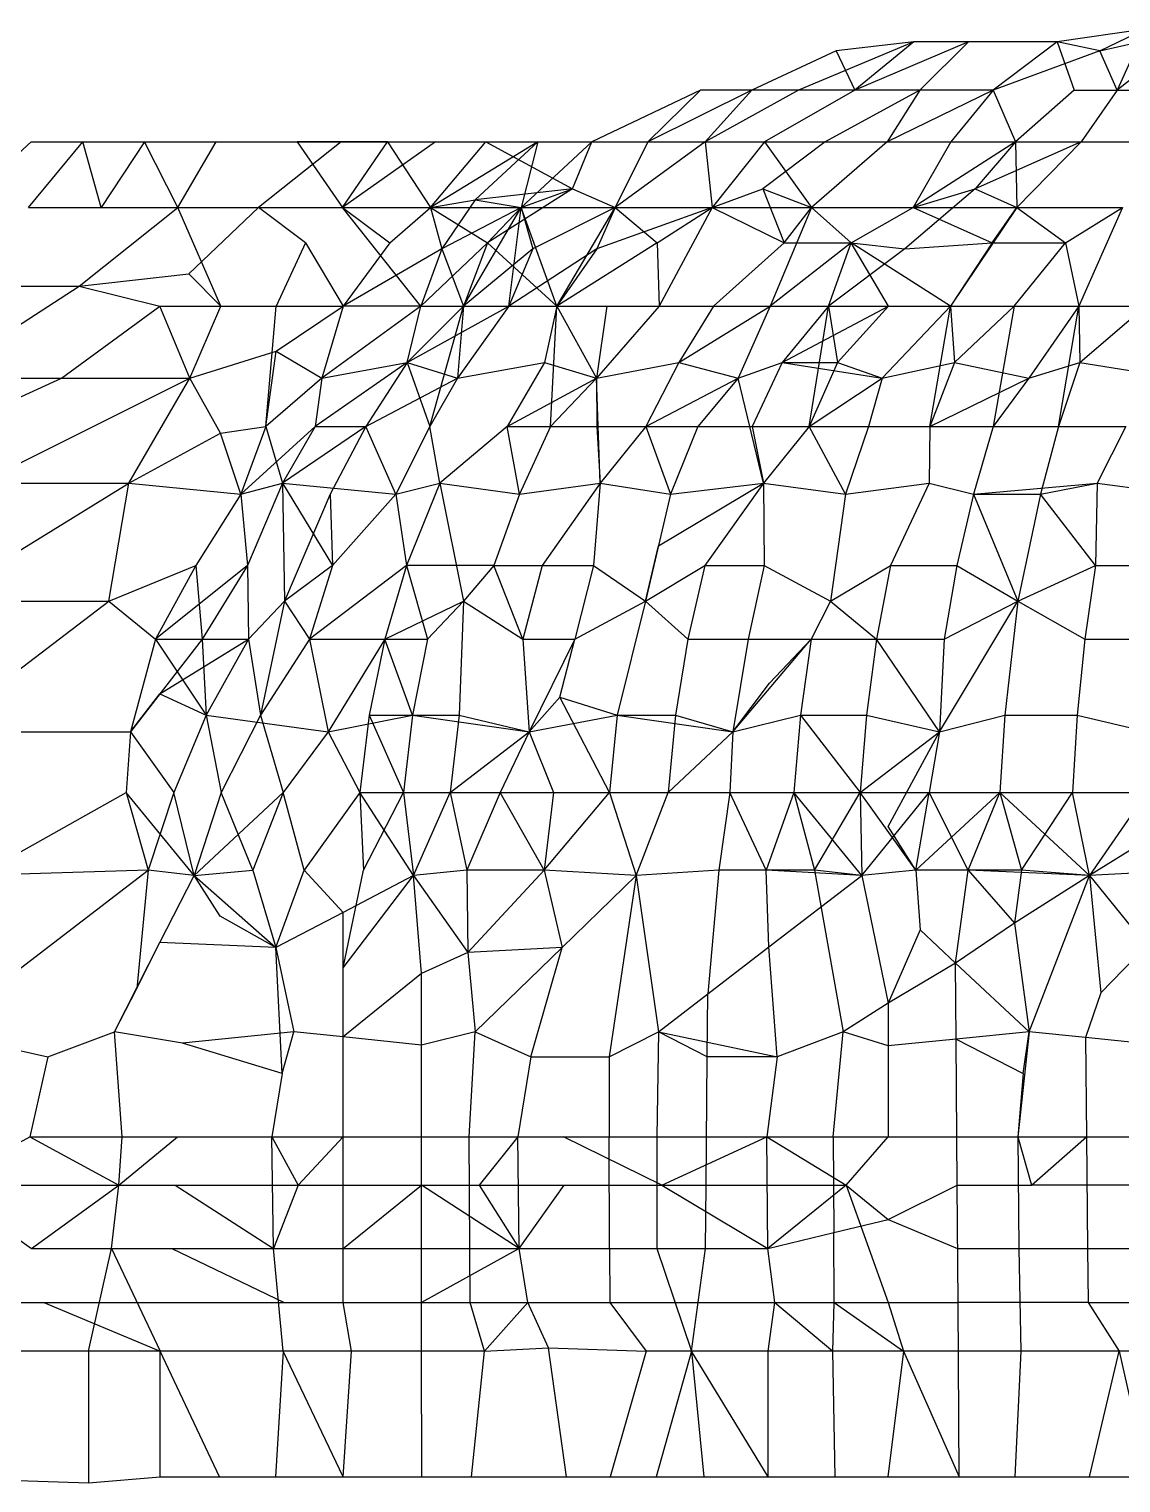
# Model space of a CAD drawing. Header units: inches. Extents: x 12 to 4610, y 7 to 3258.
# Drawn here: x 746.694 to 747.352, y 1694.388 to 1695.263 of the extents above; entities that cross this region are included whole.
import ezdxf

# ---------------------------------------------------------------- set-up
doc = ezdxf.new("R2010")
doc.units = ezdxf.units.IN
doc.header["$MEASUREMENT"] = 0

msp = doc.modelspace()

# ---------------------------------------------------------------- linework, layer by layer
for p, q in [((747.36641, 1695.26345), (747.31362, 1695.25567)), ((747.33919, 1695.25034), (747.36641, 1695.26345)), ((747.33919, 1695.25034), (747.39644, 1695.26345)), ((747.36641, 1695.26345), (747.34969, 1695.22669)), ((747.39644, 1695.26345), (747.34969, 1695.22669)), ((747.18044, 1695.25034), (747.12953, 1695.22669)), ((747.22713, 1695.25567), (747.15767, 1695.22669)), ((747.22713, 1695.25567), (747.18044, 1695.25034)), ((747.18044, 1695.25034), (747.19155, 1695.22669)), ((747.22713, 1695.25567), (747.19155, 1695.22669)), ((747.26015, 1695.25567), (747.19155, 1695.22669)), ((747.26015, 1695.25567), (747.22713, 1695.25567)), ((747.26015, 1695.25567), (747.23073, 1695.22669)), ((747.31362, 1695.25567), (747.26015, 1695.25567)), ((747.31362, 1695.25567), (747.27498, 1695.22669)), ((747.33919, 1695.25034), (747.27498, 1695.22669)), ((747.31362, 1695.25567), (747.32375, 1695.22669)), ((747.33919, 1695.25034), (747.31362, 1695.25567)), ((747.34969, 1695.22669), (747.33919, 1695.25034)), ((747.09859, 1695.22669), (747.03328, 1695.19553)), ((747.12953, 1695.22669), (747.06691, 1695.19553)), ((747.09859, 1695.22669), (747.06691, 1695.19553)), ((747.12953, 1695.22669), (747.09859, 1695.22669)), ((747.15767, 1695.22669), (747.10158, 1695.19553)), ((747.12953, 1695.22669), (747.10158, 1695.19553)), ((747.19155, 1695.22669), (747.12953, 1695.22669)), ((747.15767, 1695.22669), (747.12953, 1695.22669)), ((747.19155, 1695.22669), (747.13722, 1695.19553)), ((747.19155, 1695.22669), (747.15767, 1695.22669)), ((747.23073, 1695.22669), (747.17378, 1695.19553)), ((747.23073, 1695.22669), (747.19155, 1695.22669)), ((747.27498, 1695.22669), (747.2112, 1695.19553)), ((747.23073, 1695.22669), (747.2112, 1695.19553)), ((747.27498, 1695.22669), (747.23073, 1695.22669)), ((747.27498, 1695.22669), (747.24941, 1695.19553)), ((747.27498, 1695.22669), (747.28835, 1695.19553)), ((747.32375, 1695.22669), (747.28835, 1695.19553)), ((747.32375, 1695.22669), (747.34969, 1695.22669)), ((747.34969, 1695.22669), (747.32802, 1695.19553)), ((747.34969, 1695.22669), (747.3766, 1695.22669)), ((746.69539, 1695.19553), (746.65254, 1695.15607)), ((746.6938, 1695.15607), (746.72652, 1695.19553)), ((746.69539, 1695.19553), (746.72652, 1695.19553)), ((746.73757, 1695.15607), (746.72652, 1695.19553)), ((746.72652, 1695.19553), (746.76375, 1695.19553)), ((746.76375, 1695.19553), (746.73757, 1695.15607)), ((746.76375, 1695.19553), (746.80696, 1695.19553)), ((746.78377, 1695.15607), (746.76375, 1695.19553)), ((746.78377, 1695.15607), (746.80696, 1695.19553)), ((746.80696, 1695.19553), (746.85579, 1695.19553)), ((746.88228, 1695.19553), (746.83235, 1695.15607)), ((746.85579, 1695.19553), (746.88228, 1695.19553)), ((746.91005, 1695.19553), (746.85579, 1695.19553)), ((746.85579, 1695.19553), (746.88307, 1695.15607)), ((746.88228, 1695.19553), (746.91005, 1695.19553)), ((746.88228, 1695.19553), (746.9391, 1695.19553)), ((746.88307, 1695.15607), (746.91005, 1695.19553)), ((746.9391, 1695.19553), (746.88307, 1695.15607)), ((746.91005, 1695.19553), (746.9391, 1695.19553)), ((746.91005, 1695.19553), (746.96932, 1695.19553)), ((746.91005, 1695.19553), (746.93593, 1695.15607)), ((746.93593, 1695.15607), (746.96932, 1695.19553)), ((747.00075, 1695.19553), (746.93593, 1695.15607)), ((746.9391, 1695.19553), (746.96932, 1695.19553)), ((746.9391, 1695.19553), (747.00075, 1695.19553)), ((747.00075, 1695.19553), (746.96303, 1695.16057)), ((746.96932, 1695.19553), (747.00075, 1695.19553)), ((746.96932, 1695.19553), (747.03328, 1695.19553)), ((746.96932, 1695.19553), (747.0215, 1695.16723)), ((747.03328, 1695.19553), (746.99074, 1695.15607)), ((747.00075, 1695.19553), (746.99074, 1695.15607)), ((747.00075, 1695.19553), (747.03328, 1695.19553)), ((747.00075, 1695.19553), (747.06691, 1695.19553)), ((747.0215, 1695.16723), (747.03328, 1695.19553)), ((747.03328, 1695.19553), (747.06691, 1695.19553)), ((747.03328, 1695.19553), (747.10158, 1695.19553)), ((747.10158, 1695.19553), (747.04732, 1695.15607)), ((747.06691, 1695.19553), (747.04732, 1695.15607)), ((747.06691, 1695.19553), (747.10158, 1695.19553)), ((747.06691, 1695.19553), (747.13722, 1695.19553)), ((747.10158, 1695.19553), (747.13722, 1695.19553)), ((747.10158, 1695.19553), (747.10567, 1695.15607)), ((747.13722, 1695.19553), (747.10567, 1695.15607)), ((747.17378, 1695.19553), (747.13619, 1695.16723)), ((747.13722, 1695.19553), (747.17378, 1695.19553)), ((747.13722, 1695.19553), (747.2112, 1695.19553)), ((747.13722, 1695.19553), (747.16548, 1695.15607)), ((747.2112, 1695.19553), (747.16548, 1695.15607)), ((747.17378, 1695.19553), (747.2112, 1695.19553)), ((747.17378, 1695.19553), (747.24941, 1695.19553)), ((747.2112, 1695.19553), (747.24941, 1695.19553)), ((747.28835, 1695.19553), (747.22676, 1695.15607)), ((747.24941, 1695.19553), (747.22676, 1695.15607)), ((747.24941, 1695.19553), (747.28835, 1695.19553)), ((747.28835, 1695.19553), (747.26412, 1695.16723)), ((747.32802, 1695.19553), (747.26412, 1695.16723)), ((747.28835, 1695.19553), (747.32802, 1695.19553)), ((747.28835, 1695.19553), (747.28932, 1695.15607)), ((747.32802, 1695.19553), (747.28932, 1695.15607)), ((747.32802, 1695.19553), (747.36836, 1695.19553)), ((747.0215, 1695.16723), (746.96303, 1695.16057)), ((747.0215, 1695.16723), (746.97041, 1695.13477)), ((746.99074, 1695.15607), (747.0215, 1695.16723)), ((747.0215, 1695.16723), (747.04732, 1695.15607)), ((747.10567, 1695.15607), (747.13619, 1695.16723)), ((747.13619, 1695.16723), (747.16548, 1695.15607)), ((747.13619, 1695.16723), (747.14906, 1695.13477)), ((747.26412, 1695.16723), (747.22182, 1695.13111)), ((747.22676, 1695.15607), (747.26412, 1695.16723)), ((747.26412, 1695.16723), (747.28932, 1695.15607)), ((746.6938, 1695.15607), (746.73757, 1695.15607)), ((746.72438, 1695.10863), (746.78377, 1695.15607)), ((746.73757, 1695.15607), (746.78377, 1695.15607)), ((746.78377, 1695.15607), (746.83235, 1695.15607)), ((746.80965, 1695.0965), (746.78377, 1695.15607)), ((746.79054, 1695.11602), (746.83235, 1695.15607)), ((746.83235, 1695.15607), (746.88307, 1695.15607)), ((746.86067, 1695.13477), (746.83235, 1695.15607)), ((746.88307, 1695.15607), (746.93593, 1695.15607)), ((746.88307, 1695.15607), (746.91152, 1695.13477)), ((746.93019, 1695.0965), (746.88307, 1695.15607)), ((746.91152, 1695.13477), (746.93593, 1695.15607)), ((746.93593, 1695.15607), (746.96303, 1695.16057)), ((746.93593, 1695.15607), (746.99074, 1695.15607)), ((746.93593, 1695.15607), (746.97041, 1695.13477)), ((746.93593, 1695.15607), (746.94277, 1695.13111)), ((746.96303, 1695.16057), (746.94277, 1695.13111)), ((746.99074, 1695.15607), (746.94277, 1695.13111)), ((746.95595, 1695.0965), (746.99074, 1695.15607)), ((746.96303, 1695.16057), (746.99074, 1695.15607)), ((746.97041, 1695.13477), (746.99074, 1695.15607)), ((746.98329, 1695.0965), (746.99074, 1695.15607)), ((746.99074, 1695.15607), (747.04732, 1695.15607)), ((746.99074, 1695.15607), (746.9977, 1695.13111)), ((747.01204, 1695.0965), (746.99074, 1695.15607)), ((747.04732, 1695.15607), (746.9977, 1695.13111)), ((747.01204, 1695.0965), (747.04732, 1695.15607)), ((747.04732, 1695.15607), (747.03615, 1695.13111)), ((747.10567, 1695.15607), (747.03615, 1695.13111)), ((747.04732, 1695.15607), (747.10567, 1695.15607)), ((747.04732, 1695.15607), (747.07265, 1695.13477)), ((747.07265, 1695.13477), (747.10567, 1695.15607)), ((747.10567, 1695.15607), (747.07375, 1695.0965)), ((747.10567, 1695.15607), (747.16548, 1695.15607)), ((747.10567, 1695.15607), (747.14906, 1695.13477)), ((747.16548, 1695.15607), (747.14058, 1695.0965)), ((747.14906, 1695.13477), (747.16548, 1695.15607)), ((747.16548, 1695.15607), (747.22676, 1695.15607)), ((747.16548, 1695.15607), (747.18953, 1695.13477)), ((747.18953, 1695.13477), (747.22676, 1695.15607)), ((747.22676, 1695.15607), (747.28932, 1695.15607)), ((747.22676, 1695.15607), (747.27431, 1695.13477)), ((747.28932, 1695.15607), (747.24935, 1695.0965)), ((747.27431, 1695.13477), (747.28932, 1695.15607)), ((747.28932, 1695.15607), (747.35292, 1695.15607)), ((747.28932, 1695.15607), (747.3185, 1695.13477)), ((747.3185, 1695.13477), (747.35292, 1695.15607)), ((747.35292, 1695.15607), (747.32668, 1695.0965)), ((746.86067, 1695.13477), (746.84303, 1695.0965)), ((746.86067, 1695.13477), (746.88332, 1695.0965)), ((746.91152, 1695.13477), (746.88332, 1695.0965)), ((746.97041, 1695.13477), (746.93019, 1695.0965)), ((746.97041, 1695.13477), (746.95595, 1695.0965)), ((747.01204, 1695.0965), (746.97041, 1695.13477)), ((747.07265, 1695.13477), (747.01204, 1695.0965)), ((747.07265, 1695.13477), (747.07375, 1695.0965)), ((747.10652, 1695.0965), (747.14906, 1695.13477)), ((747.18953, 1695.13477), (747.14058, 1695.0965)), ((747.14906, 1695.13477), (747.18953, 1695.13477)), ((747.17574, 1695.0965), (747.18953, 1695.13477)), ((747.24935, 1695.0965), (747.18953, 1695.13477)), ((747.21199, 1695.0965), (747.18953, 1695.13477)), ((747.18953, 1695.13477), (747.22182, 1695.13111)), ((747.22182, 1695.13111), (747.27431, 1695.13477)), ((747.27431, 1695.13477), (747.24935, 1695.0965)), ((747.27431, 1695.13477), (747.3185, 1695.13477)), ((747.28755, 1695.0965), (747.3185, 1695.13477)), ((747.3185, 1695.13477), (747.32668, 1695.0965)), ((746.94277, 1695.13111), (746.88332, 1695.0965)), ((746.94277, 1695.13111), (746.93019, 1695.0965)), ((746.94277, 1695.13111), (746.95595, 1695.0965)), ((746.9977, 1695.13111), (746.95595, 1695.0965)), ((747.03615, 1695.13111), (746.98329, 1695.0965)), ((746.9977, 1695.13111), (746.98329, 1695.0965)), ((747.03615, 1695.13111), (747.01204, 1695.0965)), ((747.22182, 1695.13111), (747.17574, 1695.0965)), ((746.63887, 1695.05324), (746.72438, 1695.10863)), ((746.66432, 1695.10863), (746.72438, 1695.10863)), ((746.72438, 1695.10863), (746.79054, 1695.11602)), ((746.72438, 1695.10863), (746.77303, 1695.0965)), ((746.79054, 1695.11602), (746.80965, 1695.0965)), ((746.71364, 1695.05324), (746.77303, 1695.0965)), ((746.77303, 1695.0965), (746.84303, 1695.0965)), ((746.79097, 1695.05324), (746.77303, 1695.0965)), ((746.79097, 1695.05324), (746.80965, 1695.0965)), ((746.80965, 1695.0965), (746.84303, 1695.0965)), ((746.83675, 1695.02408), (746.84303, 1695.0965)), ((746.84302, 1695.06942), (746.88332, 1695.0965)), ((746.84303, 1695.0965), (746.88332, 1695.0965)), ((746.93019, 1695.0965), (746.87056, 1695.05324)), ((746.88332, 1695.0965), (746.87056, 1695.05324)), ((746.93019, 1695.0965), (746.88332, 1695.0965)), ((746.95595, 1695.0965), (746.92189, 1695.06257)), ((746.92189, 1695.06257), (746.98329, 1695.0965)), ((746.92189, 1695.06257), (746.93019, 1695.0965)), ((746.93019, 1695.0965), (746.95595, 1695.0965)), ((746.93019, 1695.0965), (746.98329, 1695.0965)), ((746.93569, 1695.02408), (746.95595, 1695.0965)), ((746.98329, 1695.0965), (746.95229, 1695.05324)), ((746.95595, 1695.0965), (746.95229, 1695.05324)), ((746.95595, 1695.0965), (746.98329, 1695.0965)), ((746.98329, 1695.0965), (747.01204, 1695.0965)), ((747.01204, 1695.0965), (747.00466, 1695.06257)), ((747.00832, 1695.02408), (747.01204, 1695.0965)), ((747.01204, 1695.0965), (747.04219, 1695.0965)), ((747.01204, 1695.0965), (747.03597, 1695.05324)), ((747.01204, 1695.0965), (747.07375, 1695.0965)), ((747.07375, 1695.0965), (747.03597, 1695.05324)), ((747.04219, 1695.0965), (747.03597, 1695.05324)), ((747.04219, 1695.0965), (747.07375, 1695.0965)), ((747.07375, 1695.0965), (747.10652, 1695.0965)), ((747.07375, 1695.0965), (747.14058, 1695.0965)), ((747.10652, 1695.0965), (747.08571, 1695.06257)), ((747.08571, 1695.06257), (747.14058, 1695.0965)), ((747.10652, 1695.0965), (747.14058, 1695.0965)), ((747.14058, 1695.0965), (747.12129, 1695.05324)), ((747.14058, 1695.0965), (747.17574, 1695.0965)), ((747.14058, 1695.0965), (747.21199, 1695.0965)), ((747.17574, 1695.0965), (747.14784, 1695.06257)), ((747.14784, 1695.06257), (747.21199, 1695.0965)), ((747.16408, 1695.02408), (747.17574, 1695.0965)), ((747.17574, 1695.0965), (747.21199, 1695.0965)), ((747.17574, 1695.0965), (747.24935, 1695.0965)), ((747.17574, 1695.0965), (747.18117, 1695.06257)), ((747.21199, 1695.0965), (747.18117, 1695.06257)), ((747.24935, 1695.0965), (747.20821, 1695.05324)), ((747.21199, 1695.0965), (747.24935, 1695.0965)), ((747.21199, 1695.0965), (747.28755, 1695.0965)), ((747.23677, 1695.02408), (747.24935, 1695.0965)), ((747.24935, 1695.0965), (747.28755, 1695.0965)), ((747.24935, 1695.0965), (747.25173, 1695.06257)), ((747.25173, 1695.06257), (747.28755, 1695.0965)), ((747.28755, 1695.0965), (747.27504, 1695.02408)), ((747.28755, 1695.0965), (747.32668, 1695.0965)), ((747.32668, 1695.0965), (747.2964, 1695.05324)), ((747.31441, 1695.02408), (747.32668, 1695.0965)), ((747.32668, 1695.0965), (747.36666, 1695.0965)), ((747.32668, 1695.0965), (747.32717, 1695.06257)), ((747.32717, 1695.06257), (747.36666, 1695.0965)), ((746.79097, 1695.05324), (746.84302, 1695.06942)), ((746.83675, 1695.02408), (746.84302, 1695.06942)), ((746.84302, 1695.06942), (746.87056, 1695.05324)), ((746.92189, 1695.06257), (746.86647, 1695.02408)), ((746.87056, 1695.05324), (746.92189, 1695.06257)), ((746.92189, 1695.06257), (746.89699, 1695.02408)), ((746.92189, 1695.06257), (746.93569, 1695.02408)), ((746.92189, 1695.06257), (746.95229, 1695.05324)), ((746.95229, 1695.05324), (747.00466, 1695.06257)), ((747.00466, 1695.06257), (746.98226, 1695.02408)), ((747.00466, 1695.06257), (747.03597, 1695.05324)), ((747.03597, 1695.05324), (747.08571, 1695.06257)), ((747.08571, 1695.06257), (747.06575, 1695.02408)), ((747.08571, 1695.06257), (747.12129, 1695.05324)), ((747.12129, 1695.05324), (747.14784, 1695.06257)), ((747.14784, 1695.06257), (747.12978, 1695.02408)), ((747.14784, 1695.06257), (747.18117, 1695.06257)), ((747.14784, 1695.06257), (747.20821, 1695.05324)), ((747.18117, 1695.06257), (747.16408, 1695.02408)), ((747.18117, 1695.06257), (747.20821, 1695.05324)), ((747.20821, 1695.05324), (747.25173, 1695.06257)), ((747.25173, 1695.06257), (747.23677, 1695.02408)), ((747.25173, 1695.06257), (747.2964, 1695.05324)), ((747.2964, 1695.05324), (747.32717, 1695.06257)), ((747.32717, 1695.06257), (747.31441, 1695.02408)), ((747.32717, 1695.06257), (747.38564, 1695.05324)), ((746.57668, 1694.98998), (746.71364, 1695.05324)), ((746.63887, 1695.05324), (746.71364, 1695.05324)), ((746.6642, 1694.98998), (746.79097, 1695.05324)), ((746.71364, 1695.05324), (746.79097, 1695.05324)), ((746.75429, 1694.98998), (746.79097, 1695.05324)), ((746.80958, 1695.02006), (746.79097, 1695.05324)), ((746.87056, 1695.05324), (746.83675, 1695.02408)), ((746.87056, 1695.05324), (746.86647, 1695.02408)), ((746.89699, 1695.02408), (746.95229, 1695.05324)), ((746.95229, 1695.05324), (746.93569, 1695.02408)), ((746.98226, 1695.02408), (747.03597, 1695.05324)), ((747.03597, 1695.05324), (747.00832, 1695.02408)), ((747.03597, 1695.05324), (747.03615, 1695.02408)), ((747.03822, 1694.98998), (747.03597, 1695.05324)), ((747.06575, 1695.02408), (747.12129, 1695.05324)), ((747.12129, 1695.05324), (747.097, 1695.02408)), ((747.13661, 1694.98998), (747.12129, 1695.05324)), ((747.16408, 1695.02408), (747.20821, 1695.05324)), ((747.20821, 1695.05324), (747.19979, 1695.02408)), ((747.23677, 1695.02408), (747.2964, 1695.05324)), ((747.2964, 1695.05324), (747.27504, 1695.02408)), ((746.80958, 1695.02006), (746.83675, 1695.02408)), ((746.86647, 1695.02408), (746.82173, 1694.98324)), ((746.83675, 1695.02408), (746.82173, 1694.98324)), ((746.83675, 1695.02408), (746.84688, 1694.98998)), ((746.89699, 1695.02408), (746.84688, 1694.98998)), ((746.86647, 1695.02408), (746.84688, 1694.98998)), ((746.86647, 1695.02408), (746.89699, 1695.02408)), ((746.89699, 1695.02408), (746.87551, 1694.98324)), ((746.91524, 1694.98324), (746.89699, 1695.02408)), ((746.93569, 1695.02408), (746.91524, 1694.98324)), ((746.94155, 1694.98998), (746.93569, 1695.02408)), ((746.98226, 1695.02408), (746.94155, 1694.98998)), ((746.98226, 1695.02408), (747.00832, 1695.02408)), ((746.98964, 1694.98324), (746.98226, 1695.02408)), ((747.00832, 1695.02408), (746.98964, 1694.98324)), ((747.00832, 1695.02408), (747.03615, 1695.02408)), ((747.03615, 1695.02408), (747.06575, 1695.02408)), ((747.03615, 1695.02408), (747.03822, 1694.98998)), ((747.06575, 1695.02408), (747.03822, 1694.98998)), ((747.06575, 1695.02408), (747.097, 1695.02408)), ((747.06575, 1695.02408), (747.08058, 1694.98324)), ((747.097, 1695.02408), (747.08058, 1694.98324)), ((747.097, 1695.02408), (747.12978, 1695.02408)), ((747.12978, 1695.02408), (747.16408, 1695.02408)), ((747.12978, 1695.02408), (747.13661, 1694.98998)), ((747.16408, 1695.02408), (747.13661, 1694.98998)), ((747.16408, 1695.02408), (747.19979, 1695.02408)), ((747.18593, 1694.98324), (747.16408, 1695.02408)), ((747.19979, 1695.02408), (747.18593, 1694.98324)), ((747.19979, 1695.02408), (747.23677, 1695.02408)), ((747.23677, 1695.02408), (747.23647, 1694.98998)), ((747.23677, 1695.02408), (747.27504, 1695.02408)), ((747.27504, 1695.02408), (747.26308, 1694.98324)), ((747.27504, 1695.02408), (747.31441, 1695.02408)), ((747.31441, 1695.02408), (747.30348, 1694.98324)), ((747.31441, 1695.02408), (747.35488, 1695.02408)), ((747.35488, 1695.02408), (747.33754, 1694.98998)), ((746.75429, 1694.98998), (746.80958, 1695.02006)), ((746.82173, 1694.98324), (746.80958, 1695.02006)), ((746.63906, 1694.9189), (746.75429, 1694.98998)), ((746.6642, 1694.98998), (746.75429, 1694.98998)), ((746.74233, 1694.9189), (746.75429, 1694.98998)), ((746.75429, 1694.98998), (746.82173, 1694.98324)), ((746.82173, 1694.98324), (746.84688, 1694.98998)), ((746.84688, 1694.98998), (746.82582, 1694.94039)), ((746.84688, 1694.98998), (746.84798, 1694.9189)), ((746.84688, 1694.98998), (746.87691, 1694.94039)), ((746.84688, 1694.98998), (746.91524, 1694.98324)), ((746.91524, 1694.98324), (746.94155, 1694.98998)), ((746.94155, 1694.98998), (746.92153, 1694.94039)), ((746.94155, 1694.98998), (746.98964, 1694.98324)), ((746.94155, 1694.98998), (746.95589, 1694.9189)), ((746.98964, 1694.98324), (747.03822, 1694.98998)), ((747.03822, 1694.98998), (747.00331, 1694.94039)), ((747.03822, 1694.98998), (747.03426, 1694.94039)), ((747.03822, 1694.98998), (747.08058, 1694.98324)), ((747.07338, 1694.95223), (747.13661, 1694.98998)), ((747.08058, 1694.98324), (747.13661, 1694.98998)), ((747.13661, 1694.98998), (747.10121, 1694.94039)), ((747.13661, 1694.98998), (747.18593, 1694.98324)), ((747.13661, 1694.98998), (747.1371, 1694.94039)), ((747.18593, 1694.98324), (747.23647, 1694.98998)), ((747.23647, 1694.98998), (747.21315, 1694.94039)), ((747.23647, 1694.98998), (747.26308, 1694.98324)), ((747.26308, 1694.98324), (747.33754, 1694.98998)), ((747.30348, 1694.98324), (747.33754, 1694.98998)), ((747.33754, 1694.98998), (747.33669, 1694.94039)), ((747.33754, 1694.98998), (747.38741, 1694.98324)), ((746.82173, 1694.98324), (746.79469, 1694.94039)), ((746.82173, 1694.98324), (746.82582, 1694.94039)), ((746.87551, 1694.98324), (746.84798, 1694.9189)), ((746.87551, 1694.98324), (746.87691, 1694.94039)), ((746.91524, 1694.98324), (746.87691, 1694.94039)), ((746.91524, 1694.98324), (746.92153, 1694.94039)), ((746.98964, 1694.98324), (746.9742, 1694.94039)), ((747.08058, 1694.98324), (747.06563, 1694.9189)), ((747.18593, 1694.98324), (747.17702, 1694.9189)), ((747.26308, 1694.98324), (747.25319, 1694.94039)), ((747.26308, 1694.98324), (747.30348, 1694.98324)), ((747.26308, 1694.98324), (747.28981, 1694.9189)), ((747.30348, 1694.98324), (747.28981, 1694.9189)), ((747.33669, 1694.94039), (747.30348, 1694.98324)), ((747.06563, 1694.9189), (747.07338, 1694.95223)), ((746.74233, 1694.9189), (746.79469, 1694.94039)), ((746.79469, 1694.94039), (746.77028, 1694.89593)), ((746.82582, 1694.94039), (746.77028, 1694.89593)), ((746.79469, 1694.94039), (746.79842, 1694.89593)), ((746.82582, 1694.94039), (746.79842, 1694.89593)), ((746.82582, 1694.94039), (746.82637, 1694.89593)), ((746.87691, 1694.94039), (746.84798, 1694.9189)), ((746.87691, 1694.94039), (746.86318, 1694.89593)), ((746.92153, 1694.94039), (746.86318, 1694.89593)), ((746.92153, 1694.94039), (746.90853, 1694.89593)), ((746.92153, 1694.94039), (746.93428, 1694.89593)), ((746.9742, 1694.94039), (746.92153, 1694.94039)), ((746.9742, 1694.94039), (746.95589, 1694.9189)), ((746.9742, 1694.94039), (747.00331, 1694.94039)), ((746.99159, 1694.89593), (746.9742, 1694.94039)), ((747.00331, 1694.94039), (746.99159, 1694.89593)), ((747.00331, 1694.94039), (747.03426, 1694.94039)), ((747.03426, 1694.94039), (747.02303, 1694.89593)), ((747.03426, 1694.94039), (747.06563, 1694.9189)), ((747.06563, 1694.9189), (747.10121, 1694.94039)), ((747.10121, 1694.94039), (747.09102, 1694.89593)), ((747.10121, 1694.94039), (747.1371, 1694.94039)), ((747.1371, 1694.94039), (747.12746, 1694.89593)), ((747.1371, 1694.94039), (747.17702, 1694.9189)), ((747.17702, 1694.9189), (747.21315, 1694.94039)), ((747.21315, 1694.94039), (747.20473, 1694.89593)), ((747.21315, 1694.94039), (747.25319, 1694.94039)), ((747.25319, 1694.94039), (747.24538, 1694.89593)), ((747.25319, 1694.94039), (747.28981, 1694.9189)), ((747.28981, 1694.9189), (747.33669, 1694.94039)), ((747.33669, 1694.94039), (747.33022, 1694.89593)), ((747.33669, 1694.94039), (747.38002, 1694.94039)), ((746.63881, 1694.84009), (746.74233, 1694.9189)), ((746.63906, 1694.9189), (746.74233, 1694.9189)), ((746.74233, 1694.9189), (746.77028, 1694.89593)), ((746.84798, 1694.9189), (746.82637, 1694.89593)), ((746.84798, 1694.9189), (746.83357, 1694.85023)), ((746.84798, 1694.9189), (746.86318, 1694.89593)), ((746.90853, 1694.89593), (746.95589, 1694.9189)), ((746.93428, 1694.89593), (746.95589, 1694.9189)), ((746.95589, 1694.9189), (746.9532, 1694.85023)), ((746.95589, 1694.9189), (746.99159, 1694.89593)), ((747.02303, 1694.89593), (747.06563, 1694.9189)), ((747.06563, 1694.9189), (747.04842, 1694.85023)), ((747.06563, 1694.9189), (747.09102, 1694.89593)), ((747.17702, 1694.9189), (747.16536, 1694.89593)), ((747.17702, 1694.9189), (747.20473, 1694.89593)), ((747.24263, 1694.84009), (747.28981, 1694.9189)), ((747.24538, 1694.89593), (747.28981, 1694.9189)), ((747.28981, 1694.9189), (747.28206, 1694.85023)), ((747.28981, 1694.9189), (747.33022, 1694.89593)), ((746.79842, 1694.89593), (746.75533, 1694.84009)), ((746.77028, 1694.89593), (746.75533, 1694.84009)), ((746.77028, 1694.89593), (746.8008, 1694.85023)), ((746.77028, 1694.89593), (746.82637, 1694.89593)), ((746.77305, 1694.86305), (746.82637, 1694.89593)), ((746.79842, 1694.89593), (746.8008, 1694.85023)), ((746.82637, 1694.89593), (746.8008, 1694.85023)), ((746.82637, 1694.89593), (746.83357, 1694.85023)), ((746.86318, 1694.89593), (746.83357, 1694.85023)), ((746.86318, 1694.89593), (746.87428, 1694.84009)), ((746.86318, 1694.89593), (746.90853, 1694.89593)), ((746.90853, 1694.89593), (746.87428, 1694.84009)), ((746.90853, 1694.89593), (746.89913, 1694.85023)), ((746.90853, 1694.89593), (746.93428, 1694.89593)), ((746.92519, 1694.85023), (746.90853, 1694.89593)), ((746.93428, 1694.89593), (746.92519, 1694.85023)), ((746.99159, 1694.89593), (747.02303, 1694.89593)), ((746.99159, 1694.89593), (746.99538, 1694.84009)), ((747.02303, 1694.89593), (746.99538, 1694.84009)), ((747.01401, 1694.861), (747.02303, 1694.89593)), ((747.09102, 1694.89593), (747.0837, 1694.85023)), ((747.09102, 1694.89593), (747.12746, 1694.89593)), ((747.09102, 1694.89593), (747.16536, 1694.89593)), ((747.12746, 1694.89593), (747.11824, 1694.84009)), ((747.11824, 1694.84009), (747.16536, 1694.89593)), ((747.12746, 1694.89593), (747.16536, 1694.89593)), ((747.1402, 1694.86954), (747.16536, 1694.89593)), ((747.16536, 1694.89593), (747.15889, 1694.85023)), ((747.16536, 1694.89593), (747.20473, 1694.89593)), ((747.20473, 1694.89593), (747.19863, 1694.85023)), ((747.20473, 1694.89593), (747.24538, 1694.89593)), ((747.24263, 1694.84009), (747.20473, 1694.89593)), ((747.24538, 1694.89593), (747.24263, 1694.84009)), ((747.33022, 1694.89593), (747.32552, 1694.85023)), ((747.33022, 1694.89593), (747.37422, 1694.89593)), ((747.11824, 1694.84009), (747.1402, 1694.86954)), ((746.75533, 1694.84009), (746.77305, 1694.86305)), ((746.77305, 1694.86305), (746.8008, 1694.85023)), ((746.99538, 1694.84009), (747.01401, 1694.861)), ((747.01401, 1694.861), (747.04842, 1694.85023)), ((747.04378, 1694.80372), (747.01401, 1694.861)), ((746.8008, 1694.85023), (746.78145, 1694.80372)), ((746.8008, 1694.85023), (746.80983, 1694.80372)), ((746.8008, 1694.85023), (746.87428, 1694.84009)), ((746.83357, 1694.85023), (746.80983, 1694.80372)), ((746.83357, 1694.85023), (746.84731, 1694.80372)), ((746.87428, 1694.84009), (746.92519, 1694.85023)), ((746.89913, 1694.85023), (746.89351, 1694.80372)), ((746.89913, 1694.85023), (746.92519, 1694.85023)), ((746.89913, 1694.85023), (746.91969, 1694.80372)), ((746.92519, 1694.85023), (746.91969, 1694.80372)), ((746.92519, 1694.85023), (746.9532, 1694.85023)), ((746.92519, 1694.85023), (746.99538, 1694.84009)), ((746.9532, 1694.85023), (746.94789, 1694.80372)), ((746.9532, 1694.85023), (746.99538, 1694.84009)), ((746.99538, 1694.84009), (747.04842, 1694.85023)), ((747.04842, 1694.85023), (747.04378, 1694.80372)), ((747.04842, 1694.85023), (747.0837, 1694.85023)), ((747.04842, 1694.85023), (747.11824, 1694.84009)), ((747.0837, 1694.85023), (747.07924, 1694.80372)), ((747.0837, 1694.85023), (747.11824, 1694.84009)), ((747.11824, 1694.84009), (747.15889, 1694.85023)), ((747.15889, 1694.85023), (747.15492, 1694.80372)), ((747.15889, 1694.85023), (747.19863, 1694.85023)), ((747.15889, 1694.85023), (747.19496, 1694.80372)), ((747.19863, 1694.85023), (747.19496, 1694.80372)), ((747.19863, 1694.85023), (747.24263, 1694.84009)), ((747.24263, 1694.84009), (747.28206, 1694.85023)), ((747.28206, 1694.85023), (747.27895, 1694.80372)), ((747.28206, 1694.85023), (747.32552, 1694.85023)), ((747.32552, 1694.85023), (747.32271, 1694.80372)), ((747.32552, 1694.85023), (747.36818, 1694.84009)), ((746.63881, 1694.84009), (746.75533, 1694.84009)), ((746.75533, 1694.84009), (746.7527, 1694.80372)), ((746.75533, 1694.84009), (746.78145, 1694.80372)), ((746.87428, 1694.84009), (746.84731, 1694.80372)), ((746.87428, 1694.84009), (746.89351, 1694.80372)), ((746.94789, 1694.80372), (746.99538, 1694.84009)), ((746.99538, 1694.84009), (746.97804, 1694.80372)), ((746.99538, 1694.84009), (747.01003, 1694.80372)), ((747.07924, 1694.80372), (747.11824, 1694.84009)), ((747.11824, 1694.84009), (747.11635, 1694.80372)), ((747.19496, 1694.80372), (747.24263, 1694.84009)), ((747.21181, 1694.78307), (747.24263, 1694.84009)), ((747.24263, 1694.84009), (747.23635, 1694.80372)), ((746.66371, 1694.75361), (746.7527, 1694.80372)), ((746.7527, 1694.80372), (746.76595, 1694.75678)), ((746.7936, 1694.75361), (746.7527, 1694.80372)), ((746.78145, 1694.80372), (746.76595, 1694.75678)), ((746.7936, 1694.75361), (746.78145, 1694.80372)), ((746.80983, 1694.80372), (746.7936, 1694.75361)), ((746.7936, 1694.75361), (746.84731, 1694.80372)), ((746.829, 1694.75678), (746.80983, 1694.80372)), ((746.84731, 1694.80372), (746.829, 1694.75678)), ((746.86, 1694.75678), (746.84731, 1694.80372)), ((746.89351, 1694.80372), (746.86, 1694.75678)), ((746.89351, 1694.80372), (746.91969, 1694.80372)), ((746.89351, 1694.80372), (746.89571, 1694.75678)), ((746.92586, 1694.75361), (746.89351, 1694.80372)), ((746.89571, 1694.75678), (746.91969, 1694.80372)), ((746.91969, 1694.80372), (746.94789, 1694.80372)), ((746.91969, 1694.80372), (746.92586, 1694.75361)), ((746.92586, 1694.75361), (746.94789, 1694.80372)), ((746.94789, 1694.80372), (746.97804, 1694.80372)), ((746.94789, 1694.80372), (746.95784, 1694.75678)), ((746.97804, 1694.80372), (746.95784, 1694.75678)), ((746.97804, 1694.80372), (747.01003, 1694.80372)), ((747.00453, 1694.75678), (746.97804, 1694.80372)), ((747.01003, 1694.80372), (747.00453, 1694.75678)), ((747.00453, 1694.75678), (747.04378, 1694.80372)), ((747.01003, 1694.80372), (747.04378, 1694.80372)), ((747.04378, 1694.80372), (747.07924, 1694.80372)), ((747.04378, 1694.80372), (747.06001, 1694.75361)), ((747.06001, 1694.75361), (747.07924, 1694.80372)), ((747.07924, 1694.80372), (747.11635, 1694.80372)), ((747.11635, 1694.80372), (747.10964, 1694.75678)), ((747.11635, 1694.80372), (747.15492, 1694.80372)), ((747.13814, 1694.75678), (747.11635, 1694.80372)), ((747.15492, 1694.80372), (747.13814, 1694.75678)), ((747.15492, 1694.80372), (747.19496, 1694.80372)), ((747.15492, 1694.80372), (747.16744, 1694.75678)), ((747.19588, 1694.75361), (747.15492, 1694.80372)), ((747.16744, 1694.75678), (747.19496, 1694.80372)), ((747.19496, 1694.80372), (747.23635, 1694.80372)), ((747.19496, 1694.80372), (747.19588, 1694.75361)), ((747.22835, 1694.75678), (747.19496, 1694.80372)), ((747.19588, 1694.75361), (747.23635, 1694.80372)), ((747.22835, 1694.75678), (747.23635, 1694.80372)), ((747.22835, 1694.75678), (747.27895, 1694.80372)), ((747.23635, 1694.80372), (747.27895, 1694.80372)), ((747.2599, 1694.75678), (747.23635, 1694.80372)), ((747.2599, 1694.75678), (747.27895, 1694.80372)), ((747.27895, 1694.80372), (747.32271, 1694.80372)), ((747.27895, 1694.80372), (747.29207, 1694.75678)), ((747.33309, 1694.75361), (747.27895, 1694.80372)), ((747.29207, 1694.75678), (747.32271, 1694.80372)), ((747.32271, 1694.80372), (747.36751, 1694.80372)), ((747.33309, 1694.75361), (747.32271, 1694.80372)), ((747.36751, 1694.80372), (747.33309, 1694.75361)), ((747.22835, 1694.75678), (747.21181, 1694.78307)), ((747.36728, 1694.77501), (747.33309, 1694.75361)), ((746.63906, 1694.65954), (746.76595, 1694.75678)), ((746.76595, 1694.75678), (746.66371, 1694.75361)), ((746.76595, 1694.75678), (746.75903, 1694.68565)), ((746.7936, 1694.75361), (746.76595, 1694.75678)), ((746.77306, 1694.71324), (746.7936, 1694.75361)), ((746.7936, 1694.75361), (746.829, 1694.75678)), ((746.8093, 1694.72906), (746.7936, 1694.75361)), ((746.7936, 1694.75361), (746.8428, 1694.71023)), ((746.829, 1694.75678), (746.8428, 1694.71023)), ((746.8428, 1694.71023), (746.86, 1694.75678)), ((746.88332, 1694.73139), (746.86, 1694.75678)), ((746.88332, 1694.69809), (746.89571, 1694.75678)), ((746.88332, 1694.69809), (746.92586, 1694.75361)), ((746.92586, 1694.75361), (746.88332, 1694.73139)), ((746.95784, 1694.75678), (746.92586, 1694.75361)), ((746.92586, 1694.75361), (746.95855, 1694.70733)), ((746.93052, 1694.69454), (746.92586, 1694.75361)), ((747.00453, 1694.75678), (746.95784, 1694.75678)), ((746.95784, 1694.75678), (746.95855, 1694.70733)), ((746.95855, 1694.70733), (747.00453, 1694.75678)), ((747.06001, 1694.75361), (747.00453, 1694.75678)), ((747.00453, 1694.75678), (747.01528, 1694.71021)), ((747.06001, 1694.75361), (747.01528, 1694.71021)), ((747.06001, 1694.75361), (747.04356, 1694.64443)), ((747.10964, 1694.75678), (747.06001, 1694.75361)), ((747.06001, 1694.75361), (747.07332, 1694.65954)), ((747.10964, 1694.75678), (747.10304, 1694.68235)), ((747.13814, 1694.75678), (747.10964, 1694.75678)), ((747.16744, 1694.75678), (747.13814, 1694.75678)), ((747.19588, 1694.75361), (747.13814, 1694.75678)), ((747.13994, 1694.71067), (747.13814, 1694.75678)), ((747.13994, 1694.71067), (747.19588, 1694.75361)), ((747.19588, 1694.75361), (747.16744, 1694.75678)), ((747.16744, 1694.75678), (747.18459, 1694.65954)), ((747.22835, 1694.75678), (747.19588, 1694.75361)), ((747.19588, 1694.75361), (747.21175, 1694.67674)), ((747.2599, 1694.75678), (747.22835, 1694.75678)), ((747.22835, 1694.75678), (747.23093, 1694.72087)), ((747.25228, 1694.70092), (747.2599, 1694.75678)), ((747.29207, 1694.75678), (747.2599, 1694.75678)), ((747.33309, 1694.75361), (747.2599, 1694.75678)), ((747.2599, 1694.75678), (747.28779, 1694.72491)), ((747.29207, 1694.75678), (747.28779, 1694.72491)), ((747.33309, 1694.75361), (747.28779, 1694.72491)), ((747.33309, 1694.75361), (747.29207, 1694.75678)), ((747.29659, 1694.65954), (747.33309, 1694.75361)), ((747.39211, 1694.75678), (747.33309, 1694.75361)), ((747.33309, 1694.75361), (747.36741, 1694.71122)), ((747.33309, 1694.75361), (747.33991, 1694.68287)), ((746.8428, 1694.71023), (746.8093, 1694.72906)), ((746.88332, 1694.73139), (746.8428, 1694.71023)), ((746.88332, 1694.69809), (746.88332, 1694.73139)), ((747.28779, 1694.72491), (747.25228, 1694.70092)), ((747.28779, 1694.72491), (747.29659, 1694.65954)), ((747.23093, 1694.72087), (747.21175, 1694.67674)), ((747.23093, 1694.72087), (747.25228, 1694.70092)), ((746.74574, 1694.65954), (746.77306, 1694.71324)), ((746.75903, 1694.68565), (746.77306, 1694.71324)), ((746.8428, 1694.71023), (746.77306, 1694.71324)), ((746.8428, 1694.71023), (746.85378, 1694.65954)), ((746.84676, 1694.6343), (746.8428, 1694.71023)), ((746.95855, 1694.70733), (746.93052, 1694.69454)), ((747.01528, 1694.71021), (746.95855, 1694.70733)), ((746.95855, 1694.70733), (746.96303, 1694.65954)), ((747.01528, 1694.71021), (746.96303, 1694.65954)), ((746.99642, 1694.64443), (747.01528, 1694.71021)), ((747.10304, 1694.68235), (747.13994, 1694.71067)), ((747.14485, 1694.64443), (747.13994, 1694.71067)), ((747.36741, 1694.71122), (747.33991, 1694.68287)), ((746.88332, 1694.65641), (746.88332, 1694.69809)), ((747.25228, 1694.70092), (747.21175, 1694.67674)), ((747.25228, 1694.70092), (747.29659, 1694.65954)), ((747.25262, 1694.65516), (747.25228, 1694.70092)), ((746.93052, 1694.69454), (746.88332, 1694.65641)), ((746.93055, 1694.6514), (746.93052, 1694.69454)), ((746.74574, 1694.65954), (746.75903, 1694.68565)), ((747.07332, 1694.65954), (747.10304, 1694.68235)), ((747.10272, 1694.64443), (747.10304, 1694.68235)), ((747.33991, 1694.68287), (747.33066, 1694.65608)), ((747.21175, 1694.67674), (747.18459, 1694.65954)), ((747.21175, 1694.67674), (747.21173, 1694.65109)), ((746.63906, 1694.65954), (746.70546, 1694.64443)), ((746.70546, 1694.64443), (746.74574, 1694.65954)), ((746.78663, 1694.6527), (746.74574, 1694.65954)), ((746.75033, 1694.5962), (746.74574, 1694.65954)), ((746.85378, 1694.65954), (746.78663, 1694.6527)), ((746.84676, 1694.6343), (746.85378, 1694.65954)), ((746.88332, 1694.65641), (746.85378, 1694.65954)), ((746.93055, 1694.6514), (746.88332, 1694.65641)), ((746.88332, 1694.5962), (746.88332, 1694.65641)), ((746.96303, 1694.65954), (746.93055, 1694.6514)), ((746.95929, 1694.5962), (746.96303, 1694.65954)), ((746.96303, 1694.65954), (746.99642, 1694.64443)), ((747.04356, 1694.64443), (747.07332, 1694.65954)), ((747.07332, 1694.65954), (747.07246, 1694.5962)), ((747.07332, 1694.65954), (747.14485, 1694.64443)), ((747.10272, 1694.64443), (747.07332, 1694.65954)), ((747.18459, 1694.65954), (747.14485, 1694.64443)), ((747.17867, 1694.5962), (747.18459, 1694.65954)), ((747.21173, 1694.65109), (747.18459, 1694.65954)), ((747.25262, 1694.65516), (747.21173, 1694.65109)), ((747.29659, 1694.65954), (747.25262, 1694.65516)), ((747.25262, 1694.65516), (747.29311, 1694.6343)), ((747.25306, 1694.5962), (747.25262, 1694.65516)), ((747.29659, 1694.65954), (747.28993, 1694.5962)), ((747.29311, 1694.6343), (747.29659, 1694.65954)), ((747.33066, 1694.65608), (747.29659, 1694.65954)), ((747.36752, 1694.65235), (747.33066, 1694.65608)), ((747.33066, 1694.65608), (747.33121, 1694.5962)), ((746.70546, 1694.64443), (746.6946, 1694.5962)), ((746.84676, 1694.6343), (746.78663, 1694.6527)), ((746.9306, 1694.5962), (746.93055, 1694.6514)), ((746.99642, 1694.64443), (746.9886, 1694.5962)), ((746.99642, 1694.64443), (747.04356, 1694.64443)), ((747.04356, 1694.64443), (747.04371, 1694.5962)), ((747.10208, 1694.56722), (747.10272, 1694.64443)), ((747.14485, 1694.64443), (747.10272, 1694.64443)), ((747.14485, 1694.64443), (747.13857, 1694.5962)), ((747.21173, 1694.65109), (747.2117, 1694.5962)), ((746.84676, 1694.6343), (746.84053, 1694.5962)), ((747.29311, 1694.6343), (747.28993, 1694.5962)), ((746.64168, 1694.56722), (746.6946, 1694.5962)), ((746.6946, 1694.5962), (746.74831, 1694.56722)), ((746.6946, 1694.5962), (746.75033, 1694.5962)), ((746.74831, 1694.56722), (746.7837, 1694.5962)), ((746.74831, 1694.56722), (746.75033, 1694.5962)), ((746.75033, 1694.5962), (746.7837, 1694.5962)), ((746.7837, 1694.5962), (746.84053, 1694.5962)), ((746.84053, 1694.5962), (746.85622, 1694.56722)), ((746.84053, 1694.5962), (746.88332, 1694.5962)), ((746.84151, 1694.52895), (746.84053, 1694.5962)), ((746.85622, 1694.56722), (746.88332, 1694.5962)), ((746.88332, 1694.5962), (746.9306, 1694.5962)), ((746.88332, 1694.52895), (746.88332, 1694.5962)), ((746.9306, 1694.5962), (746.9886, 1694.5962)), ((746.93062, 1694.56722), (746.9306, 1694.5962)), ((746.95996, 1694.4965), (746.95929, 1694.5962)), ((746.9886, 1694.5962), (746.96529, 1694.56722)), ((746.9886, 1694.5962), (747.01623, 1694.5962)), ((746.9894, 1694.52895), (746.9886, 1694.5962)), ((747.0754, 1694.56722), (747.01623, 1694.5962)), ((747.01623, 1694.5962), (747.04371, 1694.5962)), ((747.04371, 1694.5962), (747.07246, 1694.5962)), ((747.04391, 1694.52895), (747.04371, 1694.5962)), ((747.07246, 1694.5962), (747.07228, 1694.52895)), ((747.07246, 1694.5962), (747.13857, 1694.5962)), ((747.0754, 1694.56722), (747.13857, 1694.5962)), ((747.13857, 1694.5962), (747.18636, 1694.56722)), ((747.13857, 1694.5962), (747.17867, 1694.5962)), ((747.13918, 1694.52895), (747.13857, 1694.5962)), ((747.17867, 1694.5962), (747.2117, 1694.5962)), ((747.17867, 1694.5962), (747.179, 1694.53854)), ((747.18636, 1694.56722), (747.2117, 1694.5962)), ((747.2117, 1694.5962), (747.25306, 1694.5962)), ((747.25306, 1694.5962), (747.28993, 1694.5962)), ((747.25327, 1694.56722), (747.25306, 1694.5962)), ((747.28993, 1694.5962), (747.29805, 1694.56722)), ((747.28993, 1694.5962), (747.33121, 1694.5962)), ((747.28993, 1694.5962), (747.29042, 1694.52895)), ((747.29805, 1694.56722), (747.33121, 1694.5962)), ((747.33121, 1694.5962), (747.36763, 1694.5962)), ((747.33121, 1694.5962), (747.33182, 1694.52895)), ((746.64168, 1694.56722), (746.74831, 1694.56722)), ((746.64168, 1694.56722), (746.69576, 1694.52895)), ((746.69576, 1694.52895), (746.74831, 1694.56722)), ((746.74379, 1694.52895), (746.74831, 1694.56722)), ((746.74831, 1694.56722), (746.7822, 1694.56722)), ((746.7822, 1694.56722), (746.85622, 1694.56722)), ((746.7822, 1694.56722), (746.84151, 1694.52895)), ((746.85622, 1694.56722), (746.84151, 1694.52895)), ((746.85622, 1694.56722), (746.93062, 1694.56722)), ((746.88332, 1694.52895), (746.93062, 1694.56722)), ((746.93062, 1694.56722), (746.96529, 1694.56722)), ((746.9894, 1694.52895), (746.93062, 1694.56722)), ((746.93068, 1694.4965), (746.93062, 1694.56722)), ((746.96529, 1694.56722), (746.9894, 1694.52895)), ((746.96529, 1694.56722), (747.01648, 1694.56722)), ((746.9894, 1694.52895), (747.01648, 1694.56722)), ((747.01648, 1694.56722), (747.0754, 1694.56722)), ((747.0754, 1694.56722), (747.13918, 1694.52895)), ((747.0754, 1694.56722), (747.10208, 1694.56722)), ((747.10175, 1694.52895), (747.10208, 1694.56722)), ((747.10208, 1694.56722), (747.18636, 1694.56722)), ((747.18636, 1694.56722), (747.13918, 1694.52895)), ((747.18636, 1694.56722), (747.21167, 1694.54641)), ((747.18636, 1694.56722), (747.21164, 1694.4965)), ((747.21167, 1694.54641), (747.25327, 1694.56722)), ((747.25327, 1694.56722), (747.29805, 1694.56722)), ((747.2538, 1694.4965), (747.25327, 1694.56722)), ((747.41036, 1694.56722), (747.29805, 1694.56722)), ((747.179, 1694.53854), (747.21167, 1694.54641)), ((747.21167, 1694.54641), (747.25355, 1694.52895)), ((747.13918, 1694.52895), (747.179, 1694.53854)), ((747.17925, 1694.4965), (747.179, 1694.53854)), ((746.69576, 1694.52895), (746.74379, 1694.52895)), ((746.73006, 1694.46721), (746.74379, 1694.52895)), ((746.74379, 1694.52895), (746.78022, 1694.52895)), ((746.74379, 1694.52895), (746.77309, 1694.46721)), ((746.78022, 1694.52895), (746.84151, 1694.52895)), ((746.78022, 1694.52895), (746.8478, 1694.4965)), ((746.84151, 1694.52895), (746.88332, 1694.52895)), ((746.84731, 1694.46721), (746.84151, 1694.52895)), ((746.88332, 1694.4965), (746.88332, 1694.52895)), ((746.88332, 1694.52895), (746.9894, 1694.52895)), ((746.9894, 1694.52895), (746.93068, 1694.4965)), ((746.99471, 1694.4965), (746.9894, 1694.52895)), ((746.9894, 1694.52895), (747.04391, 1694.52895)), ((747.04391, 1694.52895), (747.07228, 1694.52895)), ((747.04391, 1694.52895), (747.04401, 1694.4965)), ((747.07228, 1694.52895), (747.09328, 1694.46721)), ((747.07228, 1694.52895), (747.13918, 1694.52895)), ((747.09328, 1694.46721), (747.10175, 1694.52895)), ((747.14345, 1694.4965), (747.13918, 1694.52895)), ((747.25355, 1694.52895), (747.29042, 1694.52895)), ((747.29042, 1694.52895), (747.33182, 1694.52895)), ((747.29042, 1694.52895), (747.29158, 1694.46721)), ((747.33182, 1694.52895), (747.33211, 1694.4965)), ((747.33182, 1694.52895), (747.44277, 1694.52895)), ((746.56081, 1694.4965), (746.70302, 1694.4965)), ((746.70302, 1694.4965), (746.77309, 1694.46721)), ((746.70302, 1694.4965), (746.8478, 1694.4965)), ((746.8478, 1694.4965), (746.88332, 1694.4965)), ((746.88835, 1694.46721), (746.88332, 1694.4965)), ((746.88332, 1694.4965), (746.93068, 1694.4965)), ((746.93068, 1694.4965), (746.99471, 1694.4965)), ((746.9307, 1694.46721), (746.93068, 1694.4965)), ((746.96852, 1694.46721), (746.95996, 1694.4965)), ((746.96852, 1694.46721), (746.99471, 1694.4965)), ((746.99471, 1694.4965), (747.04401, 1694.4965)), ((747.00716, 1694.46914), (746.99471, 1694.4965)), ((747.04401, 1694.4965), (747.066, 1694.46721)), ((747.04401, 1694.4965), (747.14345, 1694.4965)), ((747.13953, 1694.46721), (747.14345, 1694.4965)), ((747.14345, 1694.4965), (747.17925, 1694.4965)), ((747.14345, 1694.4965), (747.17836, 1694.46721)), ((747.17836, 1694.46721), (747.17925, 1694.4965)), ((747.17925, 1694.4965), (747.21164, 1694.4965)), ((747.17925, 1694.4965), (747.2209, 1694.46721)), ((747.21164, 1694.4965), (747.2538, 1694.4965)), ((747.21164, 1694.4965), (747.2209, 1694.46721)), ((747.33211, 1694.4965), (747.2538, 1694.4965)), ((747.25457, 1694.39153), (747.2538, 1694.4965)), ((747.33211, 1694.4965), (747.35097, 1694.46721)), ((747.33211, 1694.4965), (747.41373, 1694.4965)), ((746.73006, 1694.46721), (746.61745, 1694.46721)), ((746.73006, 1694.46721), (746.73006, 1694.38779)), ((746.77309, 1694.46721), (746.73006, 1694.46721)), ((746.77309, 1694.39146), (746.77309, 1694.46721)), ((746.84731, 1694.46721), (746.77309, 1694.46721)), ((746.80898, 1694.39146), (746.77309, 1694.46721)), ((746.84731, 1694.46721), (746.84261, 1694.39147)), ((746.88835, 1694.46721), (746.84731, 1694.46721)), ((746.88332, 1694.39147), (746.84731, 1694.46721)), ((746.88332, 1694.39147), (746.88835, 1694.46721)), ((746.9307, 1694.46721), (746.88835, 1694.46721)), ((746.93077, 1694.39148), (746.9307, 1694.46721)), ((746.96852, 1694.46721), (746.9307, 1694.46721)), ((746.96066, 1694.39149), (746.96852, 1694.46721)), ((746.96852, 1694.46721), (747.00716, 1694.46914)), ((747.00716, 1694.46914), (747.066, 1694.46721)), ((747.01795, 1694.39149), (747.00716, 1694.46914)), ((747.066, 1694.46721), (747.04432, 1694.3915)), ((747.09328, 1694.46721), (747.066, 1694.46721)), ((747.09328, 1694.46721), (747.07193, 1694.3915)), ((747.09328, 1694.46721), (747.1006, 1694.39151)), ((747.13953, 1694.46721), (747.09328, 1694.46721)), ((747.1394, 1694.39151), (747.09328, 1694.46721)), ((747.1394, 1694.39151), (747.13953, 1694.46721)), ((747.17836, 1694.46721), (747.13953, 1694.46721)), ((747.17986, 1694.39152), (747.17836, 1694.46721)), ((747.2209, 1694.46721), (747.17836, 1694.46721)), ((747.2209, 1694.46721), (747.21158, 1694.39152)), ((747.29158, 1694.46721), (747.2209, 1694.46721)), ((747.2209, 1694.46721), (747.25457, 1694.39153)), ((747.29158, 1694.46721), (747.288, 1694.39153)), ((747.35097, 1694.46721), (747.29158, 1694.46721)), ((747.33306, 1694.39154), (747.35097, 1694.46721)), ((747.35097, 1694.46721), (747.36803, 1694.39154)), ((747.40541, 1694.46721), (747.35097, 1694.46721)), ((746.61745, 1694.39144), (746.73006, 1694.38779)), ((746.73006, 1694.38779), (746.77309, 1694.39146)), ((746.77309, 1694.39146), (746.84261, 1694.39147)), ((746.84261, 1694.39147), (746.88332, 1694.39147)), ((746.88332, 1694.39147), (746.93077, 1694.39148)), ((746.93077, 1694.39148), (746.96066, 1694.39149)), ((746.96066, 1694.39149), (747.01795, 1694.39149)), ((747.01795, 1694.39149), (747.07193, 1694.3915)), ((747.07193, 1694.3915), (747.1394, 1694.39151)), ((747.1394, 1694.39151), (747.17986, 1694.39152)), ((747.17986, 1694.39152), (747.25457, 1694.39153)), ((747.25457, 1694.39153), (747.288, 1694.39153)), ((747.288, 1694.39153), (747.33306, 1694.39154)), ((747.33306, 1694.39154), (747.36803, 1694.39154))]:
    msp.add_line(p, q)

doc.saveas('drawing.dxf')
